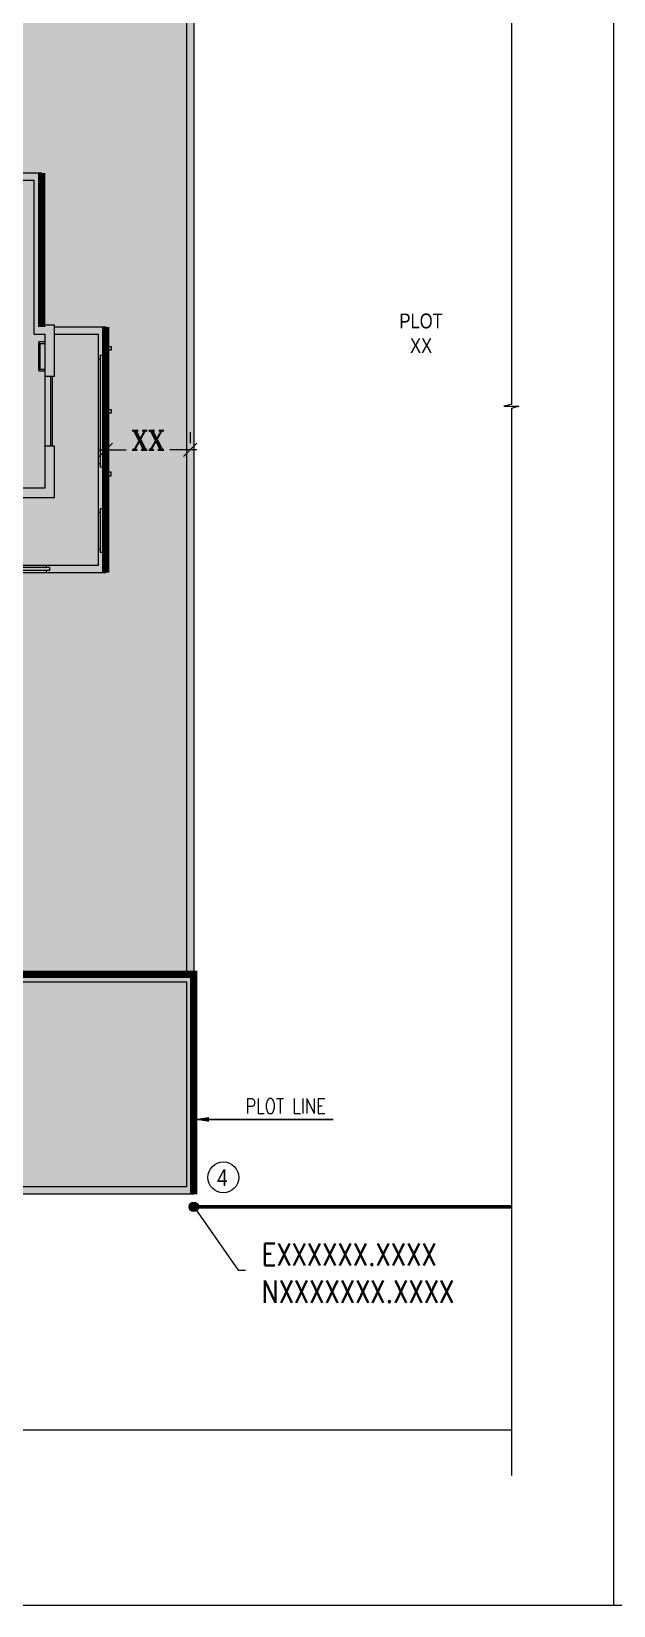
# Model space of a CAD drawing. Header units: millimetres. Extents: x -9083 to 924194, y -232449 to 321637.
# Drawn here: x 16397 to 24333, y -232449 to -210979 of the extents above; entities that cross this region are included whole.
import ezdxf

# ---------------------------------------------------------------- set-up
doc = ezdxf.new("R2010")
doc.units = ezdxf.units.MM
doc.header["$LTSCALE"] = 400
doc.header["$MEASUREMENT"] = 0
doc.header["$PDMODE"] = 3
doc.linetypes.add('DASHDOT', pattern=[1, 0.5, -0.25, 0, -0.25])
doc.layers.get('0').update_dxf_attribs({"lineweight": 0, "true_color": 0xff1414})
doc.layers.get('Defpoints').update_dxf_attribs({"color": 8, "lineweight": 5})
for name, color, linetype, lineweight, true_color in [('ALARM', 7, 'Continuous', 5, 0xff0f0f), ('HATCH BUILDINGS ZONE', 7, 'Continuous', 13, 0xffff8f), ('HATCH LEGEND', 7, 'Continuous', 13, 0xadddf7), ('HATCH SETBACKS', 7, 'Continuous', 13, 0xff9e3d)]:
    doc.layers.add(name, color=color, linetype=linetype, lineweight=lineweight, true_color=true_color)
for name, color, linetype, lineweight in [('AXIS DIMENSION', 8, 'Continuous', 5), ('BOUNDARY WALL', 3, 'Continuous', 18), ('FIRE RATE', 244, 'Continuous', 0), ('HANDRAIL', 31, 'Continuous', 5), ('LEVELS', 251, 'Continuous', 5), ('MARKER', 8, 'Continuous', 5), ('PLOT BOWNDARY', 1, 'DASHDOT', 50), ('ROOF LINE 2', 244, 'Continuous', 25), ('TAG ELEVATIONS DETAIL', 8, 'Continuous', 9), ('TEXT CHANGABLE', 5, 'Continuous', 5)]:
    doc.layers.add(name, color=color, linetype=linetype, lineweight=lineweight)
doc.styles.add('5081292-ATK-V1-XP-SITE PLAN$0$5081292-ATK-V1-XP-SITE PLAN$0$ROMANS-TITLE', font='ROMANS.shx', dxfattribs={"width": 0.8})
doc.styles.add('arial', font='arial.ttf', dxfattribs={"width": 0.8, "height": 2.2})
doc.styles.add('DIMTEXT', font='romans.shx', dxfattribs={"width": 0.8})
doc.styles.add('ROMANS-TITLE', font='ROMANS.shx', dxfattribs={"width": 0.8})
doc.styles.add('ROMANT', font='romant.shx')
doc.styles.add('VF-TextNarrow', font='ARIALN.TTF')
doc.dimstyles.new('AXIS DIMENSION', dxfattribs={"dimscale": 1.2, "dimtxt": 220, "dimasz": 150, "dimexe": 75, "dimexo": 200, "dimgap": 50, "dimtad": 0, "dimdec": 0, "dimlfac": 0.1, "dimzin": 0, "dimdsep": 46, "dimtxsty": 'ROMANT', "dimblk": 'OBLIQUE', "dimcen": 200, "dimdle": 75, "dimclrd": 17, "dimclre": 94, "dimclrt": 3, "dimadec": 0, "dimazin": 0, "dimtfac": 0.5, "dimtdec": 0, "dimtix": 1, "dimtofl": 0, "dimtmove": 2, "dimatfit": 2, "dimfxl": 100, "dimtvp": 0.5, "dimtolj": 1, "dimtzin": 0, "dimlwd": -1, "dimlwe": -1, "dimarcsym": 0})
doc.dimstyles.new('DIM-200', dxfattribs={"dimscale": 2000, "dimtxt": 0.2, "dimasz": 0.1, "dimexe": 0.05, "dimexo": 0.06, "dimgap": 0.05, "dimtad": 1, "dimdec": 0, "dimzin": 12, "dimdsep": 46, "dimtxsty": 'DIMTEXT', "dimblk": 'ARCHTICK', "dimcen": 0.1, "dimdle": 0.05, "dimclrd": 8, "dimclre": 8, "dimclrt": 1, "dimadec": 4, "dimazin": 3, "dimtfac": 1, "dimtdec": 0, "dimtofl": 0, "dimtmove": 2, "dimatfit": 3, "dimfxl": 1, "dimtolj": 1, "dimtzin": 0, "dimarcsym": 0})

# ---------------------------------------------------------------- blocks, each defined once
blk = doc.blocks.new('A$C977231d2')
at = {"layer": 'Defpoints'}
blk.add_lwpolyline([(-120, 0), (-823, 0), (-823, 576), (-120, 576)], close=True, dxfattribs=at)
blk = doc.blocks.new('_ArchTick')
at = {"color": 0, "linetype": 'ByBlock', "const_width": 0.15}
blk.add_lwpolyline([(-0.5, -0.5), (0.5, 0.5)], dxfattribs=at)
blk = doc.blocks.new('_Oblique')
at = {"color": 0, "linetype": 'ByBlock', "lineweight": -2}
blk.add_line((-0.5, -0.5), (0.5, 0.5), dxfattribs=at)
blk = doc.blocks.new('*D115')
at = {"layer": 'AXIS DIMENSION', "color": 94, "ltscale": 20, "transparency": 16777216}
for p, q in [((17410, -216444), (17410, -216594)), ((18560, -216444), (18560, -216594))]:
    blk.add_line(p, q, dxfattribs=at)
at = {"layer": 'AXIS DIMENSION', "color": 17, "ltscale": 20, "transparency": 16777216}
for p, q in [((17320, -216684), (17686, -216684)), ((18650, -216684), (18283, -216684))]:
    blk.add_line(p, q, dxfattribs=at)
at = {"layer": 'Defpoints', "color": 0, "ltscale": 20, "transparency": 16777216}
for p in [(17410, -216684), (18560, -216684), (18560, -216684)]:
    blk.add_point(p, dxfattribs=at)
at = {"layer": 'AXIS DIMENSION', "color": 17, "ltscale": 20, "transparency": 16777216, "xscale": 179.9999999999999, "yscale": 179.9999999999999, "zscale": 179.9999999999999, "rotation": 180}
blk.add_blockref('_Oblique', (17410, -216684), dxfattribs=at)
at = {"layer": 'AXIS DIMENSION', "color": 17, "ltscale": 20, "transparency": 16777216, "xscale": 179.9999999999999, "yscale": 179.9999999999999, "zscale": 179.9999999999999}
blk.add_blockref('_Oblique', (18560, -216684), dxfattribs=at)
at = {"layer": 'AXIS DIMENSION', "color": 3, "lineweight": 0, "ltscale": 20, "transparency": 16777216, "insert": (17985, -216552), "char_height": 264, "attachment_point": 5, "style": 'ROMANT'}
blk.add_mtext('\\A1;XX', dxfattribs=at)

msp = doc.modelspace()

# ---------------------------------------------------------------- hatches: boundary and pattern name
at = {"layer": 'HATCH BUILDINGS ZONE', "lineweight": 0, "ltscale": 7}
h = msp.add_hatch(color=256, dxfattribs=at)
h.dxf.hatch_style = 1
h.paths.add_polyline_path([(6769.24287, -223839.7396), (17800.50018, -223839.7396), (17800.50018, -206262.58942), (6769.24287, -206262.58942)])
at = {"layer": 'HATCH LEGEND', "lineweight": 0, "true_color": 0x2ea8ea}
h = msp.add_hatch(color=140, dxfattribs=at)
h.dxf.hatch_style = 1
h.paths.add_polyline_path([(5959.60931, -223839.7396), (18610.13375, -223839.7396), (18610.13375, -226839.7396), (5959.60931, -226839.7396)])
at = {"layer": 'HATCH SETBACKS', "lineweight": 0, "ltscale": 7, "true_color": 0xff9e3d}
h = msp.add_hatch(color=33, dxfattribs=at)
h.dxf.hatch_style = 1
h.paths.add_polyline_path([(6769.24287, -223839.7396), (5959.60931, -223839.7396), (5959.60931, -204289.1076), (18610.13375, -204289.1076), (18610.13375, -223839.7396), (17800.50018, -223839.7396), (17800.50018, -206262.58942), (6769.24287, -206262.58942)])
at = {"layer": 'MARKER', "lineweight": 0, "ltscale": 800}
h = msp.add_hatch(color=256, dxfattribs=at)
h.dxf.hatch_style = 1
edge = h.paths.add_edge_path()
edge.add_arc((18610.13375, -227009.4495), 63.75864, 0, 360)

# ---------------------------------------------------------------- linework, layer by layer
at = {"layer": 'BOUNDARY WALL', "lineweight": 0}
for points in [[(5959.60931, -223839.7396), (5959.60931, -204289.1076), (18610.13375, -204289.1076), (18610.13375, -223839.7396)], [(6059.60931, -223839.7396), (6059.60931, -204389.1076), (18510.13375, -204389.1076), (18510.13375, -223839.7396)]]:
    msp.add_lwpolyline(points, dxfattribs=at)
at = {"layer": 'Defpoints', "lineweight": 0}
msp.add_lwpolyline([(907.14212, -199316.02536), (24333.33333, -199316.02536), (24333.33333, -232449.37784), (907.14212, -232449.37784)], close=True, dxfattribs=at)
at = {"layer": 'FIRE RATE', "color": 177, "lineweight": 0, "true_color": 0x293189, "const_width": 100}
for points in [[(16534.60931, -215008.58634), (16534.60931, -212908.58634)], [(17409.60931, -218358.58634), (17409.60931, -215008.58634)], [(13610.13375, -223839.7396), (18610.13375, -223839.7396), (18610.13375, -226839.7396)]]:
    msp.add_lwpolyline(points, dxfattribs=at)
at = {"layer": 'HANDRAIL', "lineweight": 0}
for p, q in [((16709.60931, -215008.58634), (17409.60931, -215008.58634)), ((16709.60931, -215108.58634), (17309.60931, -215108.58634)), ((17309.60931, -218258.58634), (17309.60931, -215108.58634)), ((17309.60931, -218258.58634), (17309.60931, -215108.58634)), ((17409.60931, -218358.58634), (17409.60931, -215008.58634)), ((17409.60931, -218358.58634), (17409.60931, -215008.58634)), ((17309.60931, -215446.08634), (17339.60931, -215446.08634)), ((17309.60931, -215446.08634), (17339.60931, -215446.08634)), ((17379.60931, -215446.08634), (17409.60931, -215446.08634)), ((17379.60931, -215446.08634), (17409.60931, -215446.08634)), ((16659.60931, -216633.58634), (16659.60931, -215683.58634)), ((16684.60931, -216633.58634), (16684.60931, -215683.58634)), ((17309.60931, -216871.08634), (17339.60931, -216871.08634)), ((17309.60931, -216871.08634), (17339.60931, -216871.08634)), ((17379.60931, -216871.08634), (17409.60931, -216871.08634)), ((17379.60931, -216871.08634), (17409.60931, -216871.08634)), ((17309.60931, -217533.58634), (17339.60931, -217533.58634)), ((17309.60931, -217533.58634), (17339.60931, -217533.58634)), ((17379.60931, -217533.58634), (17409.60931, -217533.58634)), ((17379.60931, -217533.58634), (17409.60931, -217533.58634)), ((17309.60931, -218033.58634), (17339.60931, -218033.58634)), ((17309.60931, -218033.58634), (17339.60931, -218033.58634)), ((17379.60931, -218033.58634), (17409.60931, -218033.58634)), ((17379.60931, -218033.58634), (17409.60931, -218033.58634)), ((14459.60931, -218258.58634), (17309.60931, -218258.58634)), ((16597.10931, -218258.58634), (16597.10931, -218288.58634)), ((16597.10931, -218258.58634), (16597.10931, -218288.58634)), ((16597.10931, -218328.58634), (16597.10931, -218358.58634)), ((16597.10931, -218328.58634), (16597.10931, -218358.58634)), ((14459.60931, -218358.58634), (17409.60931, -218358.58634))]:
    msp.add_line(p, q, dxfattribs=at)
for points in [[(17484.60931, -215277.33634), (17484.60931, -215327.33634), (17409.60931, -215327.33634), (17409.60931, -215277.33634), (17484.60931, -215277.33634)], [(17484.60931, -215277.33634), (17484.60931, -215327.33634), (17409.60931, -215327.33634), (17409.60931, -215277.33634), (17484.60931, -215277.33634)], [(17484.60931, -216133.58634), (17484.60931, -216183.58634), (17409.60931, -216183.58634), (17409.60931, -216133.58634), (17484.60931, -216133.58634)], [(17484.60931, -216133.58634), (17484.60931, -216183.58634), (17409.60931, -216183.58634), (17409.60931, -216133.58634), (17484.60931, -216133.58634)], [(17484.60931, -217039.83634), (17484.60931, -216989.83634), (17409.60931, -216989.83634), (17409.60931, -217039.83634), (17484.60931, -217039.83634)], [(17484.60931, -217039.83634), (17484.60931, -216989.83634), (17409.60931, -216989.83634), (17409.60931, -217039.83634), (17484.60931, -217039.83634)]]:
    msp.add_lwpolyline(points, dxfattribs=at)
for points in [[(17339.60931, -215396.08634), (17379.60931, -215396.08634), (17379.60931, -216921.08634), (17339.60931, -216921.08634)], [(17339.60931, -215396.08634), (17379.60931, -215396.08634), (17379.60931, -216921.08634), (17339.60931, -216921.08634)], [(17339.60931, -217483.58634), (17379.60931, -217483.58634), (17379.60931, -218083.58634), (17339.60931, -218083.58634)], [(17339.60931, -217483.58634), (17379.60931, -217483.58634), (17379.60931, -218083.58634), (17339.60931, -218083.58634)], [(16647.10931, -218328.58634), (16647.10931, -218288.58634), (15122.10931, -218288.58634), (15122.10931, -218328.58634)]]:
    msp.add_lwpolyline(points, close=True, dxfattribs=at)
at = {"layer": 'LEVELS', "linetype": 'Continuous', "lineweight": 0, "ltscale": 10}
msp.add_line((22941.40427, -230058.76246), (9732.59973, -230058.76246), dxfattribs=at)
at = {"layer": 'MARKER', "lineweight": 0, "ltscale": 800}
msp.add_line((18639.04883, -227050.97648), (18667.96391, -227092.50346), dxfattribs=at)
at = {"layer": 'MARKER', "lineweight": 0}
msp.add_lwpolyline([(22941.40427, -203205.35987), (22941.40427, -216068.26672), (22839.92248, -216090.3914), (23042.88606, -216090.3914), (22941.40427, -216121.95651), (22941.40427, -230674.83768)], dxfattribs=at)
at = {"layer": 'MARKER', "lineweight": 0, "ltscale": 800}
msp.add_lwpolyline([(18624.59129, -227030.21299, 1), (18595.6762, -226988.68601, 1)], format="xyb", close=True, dxfattribs=at)
msp.add_lwpolyline([(18667.96391, -227092.50346), (19212.91712, -227875.14904), (19314.12132, -227875.14904)], dxfattribs=at)
at = {"layer": 'MARKER', "lineweight": 0}
msp.add_circle((19012.56773, -226609.5778), 210.84207, dxfattribs=at)
at = {"layer": 'MARKER', "lineweight": 0, "ltscale": 800}
msp.add_circle((18610.13375, -227009.4495), 63.75864, dxfattribs=at)
at = {"layer": 'PLOT BOWNDARY', "color": 8, "lineweight": 0, "const_width": 50.6021}
msp.add_lwpolyline([(18610.13375, -227010.08911), (22941.40427, -227010.08911)], dxfattribs=at)
at = {"layer": 'ROOF LINE 2', "lineweight": 0}
for p, q in [((14059.60931, -212908.58634), (16534.60931, -212908.58634)), ((16534.60931, -214983.58634), (16534.60931, -212908.58634)), ((14059.60931, -213008.58634), (16434.60931, -213008.58634)), ((16434.60931, -215108.58634), (16434.60931, -213008.58634)), ((16434.60931, -215108.58634), (16434.60931, -213008.58634)), ((16434.60931, -215108.58634), (16584.60931, -215108.58634)), ((16434.60931, -215108.58634), (16584.60931, -215108.58634)), ((16709.60931, -214983.58634), (16534.60931, -214983.58634)), ((16584.60931, -217208.58634), (16584.60931, -215108.58634)), ((16709.60931, -215683.58634), (16709.60931, -214983.58634)), ((16497.10931, -215208.58634), (16584.60931, -215208.58634)), ((16497.10931, -215208.58634), (16497.10931, -215233.58634)), ((16497.10931, -215208.58634), (16584.60931, -215208.58634)), ((16497.10931, -215208.58634), (16497.10931, -215233.58634)), ((16497.10931, -215588.58634), (16497.10931, -215228.58634)), ((16497.10931, -215588.58634), (16497.10931, -215228.58634)), ((16497.10931, -215233.58634), (16584.60931, -215233.58634)), ((16497.10931, -215233.58634), (16584.60931, -215233.58634)), ((16514.60931, -215583.58634), (16514.60931, -215233.58634)), ((16514.60931, -215583.58634), (16514.60931, -215233.58634)), ((16497.10931, -215583.58634), (16584.60931, -215583.58634)), ((16497.10931, -215583.58634), (16497.10931, -215608.58634)), ((16497.10931, -215583.58634), (16584.60931, -215583.58634)), ((16497.10931, -215583.58634), (16497.10931, -215608.58634)), ((16497.10931, -215608.58634), (16584.60931, -215608.58634)), ((16497.10931, -215608.58634), (16584.60931, -215608.58634)), ((16709.60931, -215683.58634), (16584.60931, -215683.58634)), ((16709.60931, -216633.58634), (16584.60931, -216633.58634)), ((16709.60931, -217333.58634), (16709.60931, -216633.58634)), ((16584.60931, -217208.58634), (14359.60931, -217208.58634)), ((14459.60931, -217333.58634), (16709.60931, -217333.58634))]:
    msp.add_line(p, q, dxfattribs=at)
for points in [[(13610.13375, -226839.7396), (13610.13375, -223839.7396), (18610.13375, -223839.7396), (18610.13375, -226839.7396)], [(13710.13375, -226739.7396), (13710.13375, -223939.7396), (18510.13375, -223939.7396), (18510.13375, -226739.7396)]]:
    msp.add_lwpolyline(points, close=True, dxfattribs=at)

# ---------------------------------------------------------------- block references
at = {"layer": 'Defpoints', "xscale": 100, "yscale": 100, "zscale": 100}
msp.add_blockref('A$C977231d2', (83200, -232449.41425), dxfattribs=at)

# ---------------------------------------------------------------- texts
at = {"layer": 'ALARM', "lineweight": 0, "insert": (19538.96952, -227509.27632, 0.00801), "char_height": 303.6125866, "width": 5060.2097762, "attachment_point": 1, "style": 'ROMANS-TITLE'}
msp.add_mtext('\\A1;EXXXXXX.XXXX\\PNXXXXXXX.XXXX', dxfattribs=at)
at = {"layer": 'MARKER', "lineweight": 0, "style": 'VF-TextNarrow'}
msp.add_text('4', height=227.70944, dxfattribs=at).set_placement((18926.83339, -226726.01047))
at = {"layer": 'TAG ELEVATIONS DETAIL', "lineweight": 0, "insert": (19313.69479, -225535.25601, -0.01778), "char_height": 202.408391, "width": 5060.2097762, "attachment_point": 1, "style": '5081292-ATK-V1-XP-SITE PLAN$0$5081292-ATK-V1-XP-SITE PLAN$0$ROMANS-TITLE'}
msp.add_mtext('{\\C251;PLOT LINE}', dxfattribs=at)
at = {"layer": 'TEXT CHANGABLE', "lineweight": 0, "insert": (21709.56001, -214825.65653), "char_height": 202.408391, "width": 2909.0585917, "attachment_point": 2, "style": 'arial'}
msp.add_mtext('{\\C5;PLOT\\PXX}', dxfattribs=at)

# ---------------------------------------------------------------- dimensions: what is measured, and where the dimension line sits
at = {"layer": 'AXIS DIMENSION', "lineweight": 0, "ltscale": 20}
dim = msp.add_linear_dim(base=(18559.60931, -216683.58634), p1=(17409.60931, -216683.58634), p2=(18559.60931, -216683.58634), text='XX', dimstyle='AXIS DIMENSION', dxfattribs=at)
dim.commit()
dim.dimension.update_dxf_attribs({"geometry": '*D115', "text_midpoint": (17984.60931, -216551.58634)})

# ---------------------------------------------------------------- leaders
at = {"layer": 'MARKER', "lineweight": 0, "ltscale": 800}
msp.add_leader([(18618.47527, -225818.87333, 0.00401), (20509.96805, -225818.87333, 0.00401)], dimstyle='DIM-200', dxfattribs=at)

doc.saveas('drawing.dxf')
